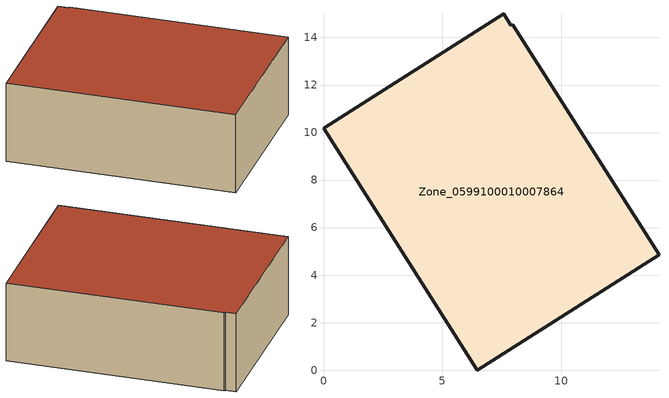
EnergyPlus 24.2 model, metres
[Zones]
Zone_0599100010007864
 floor ground (C_G): 7.58,14.99 7.88,14.51 7.97,14.54 14.12,4.86 6.47,0 0,10.19 z0
 wall outside (C_F): 7.58,14.99 0,10.19 6.47,0 14.12,4.86 7.97,14.54 7.88,14.51 7.58,14.99 z0:4.39
 roof outside (C_R): 7.88,14.51 7.58,14.99 0,10.19 6.47,0 14.12,4.86 7.97,14.54 z4.39
[BUILDING]
Pand.0599100010007864: North Axis=0; Terrain=City; Loads Convergence Tolerance Value=0.04; Temperature Convergence Tolerance Value=0.4; Solar Distribution=FullExterior; Maximum Number of Warmup Days=25; Minimum Number of Warmup Days=1
[Site:Location]
Rotterdam.The.Hague.AP_ZH_NLD Design_Conditions: Latitude=51.96; Longitude=4.45; Time Zone=1; Elevation=-4.5
[SITE:GROUNDTEMPERATURE:BUILDINGSURFACE]
18, 18, 18, 18, 18, 18, 18, 18, 18, 18, 18, 18
[MATERIAL] Thermal Absorptance=0.9; Solar Absorptance=0.7; Visible Absorptance=0.7
Name | Roughness | Thickness | Conductivity | Density | Specific Heat
G.D.1965 | MediumSmooth | 0.15 | 1 | 540 | 1210
F.D.1965 | Rough | 0.3 | 0.857143 | 1920 | 840
R.D.1965 | MediumRough | 0.2 | 0.08 | 1500 | 1000
[CONSTRUCTION]
C_G: G.D.1965
C_F: F.D.1965
C_R: R.D.1965
[ZONE]
Zone_0599100010007864: Type=1; Multiplier=1; Ceiling Height=Autocalculate; Volume=Autocalculate; Floor Area=autocalculate; Part of Total Floor Area=Yes
[ZONEINFILTRATION:DESIGNFLOWRATE]
Infil_Zone_0599100010007864: Zone or ZoneList or Space or SpaceList=Zone_0599100010007864; Schedule=AlwaysOn; Design Flow Rate Calculation Method=Flow/Area; Flow Rate per Floor Area=0.0042; Constant Term Coefficient=1; Temperature Term Coefficient=0; Velocity Term Coefficient=0; Velocity Squared Term Coefficient=0
[HVACTEMPLATE:ZONE:IDEALLOADSAIRSYSTEM]
Zone_0599100010007864: Maximum Heating Supply Air Temperature=50; Minimum Cooling Supply Air Temperature=13; Maximum Heating Supply Air Humidity Ratio=0.0156; Minimum Cooling Supply Air Humidity Ratio=0.0077; Heating Limit=NoLimit; Cooling Limit=NoLimit; Dehumidification Control Type=ConstantSensibleHeatRatio; Cooling Sensible Heat Ratio=0.7; Dehumidification Setpoint=60; Humidification Control Type=None; Humidification Setpoint=30; Outdoor Air Method=None; Outdoor Air Flow Rate per Person=0.00944; Outdoor Air Flow Rate per Zone Floor Area=0; Outdoor Air Flow Rate per Zone=0; Demand Controlled Ventilation Type=None; Outdoor Air Economizer Type=NoEconomizer; Heat Recovery Type=None; Sensible Heat Recovery Effectiveness=0.7; Latent Heat Recovery Effectiveness=0.65
[ZONECONTROL:THERMOSTAT]
ThermostatControl_Zone_0599100010007864: Zone or ZoneList=Zone_0599100010007864; Control Type Schedule=DualSetpointControlType; Control 1=Thermostat_Zone_0599100010007864; Temperature Difference Between Cutout And Setpoint=0
[THERMOSTATSETPOINT:DUALSETPOINT]
Thermostat_Zone_0599100010007864: Heating Setpoint Temperature Schedule=HeatingSetpoint_Zone_0599100010007864; Cooling Setpoint Temperature Schedule=CoolingSetpoint_Zone_0599100010007864
[SCHEDULE:COMPACT]
HeatingSetpoint_Zone_0599100010007864: Through: 12/31, For: AllDays, Until: 24:00, 21
CoolingSetpoint_Zone_0599100010007864: Through: 12/31, For: AllDays, Until: 24:00, 24
DualSetpointControlType: Through: 12/31, For: AllDays, Until: 24:00, 4
AlwaysOn: Through: 12/31, For: AllDays, Until: 24:00, 1
